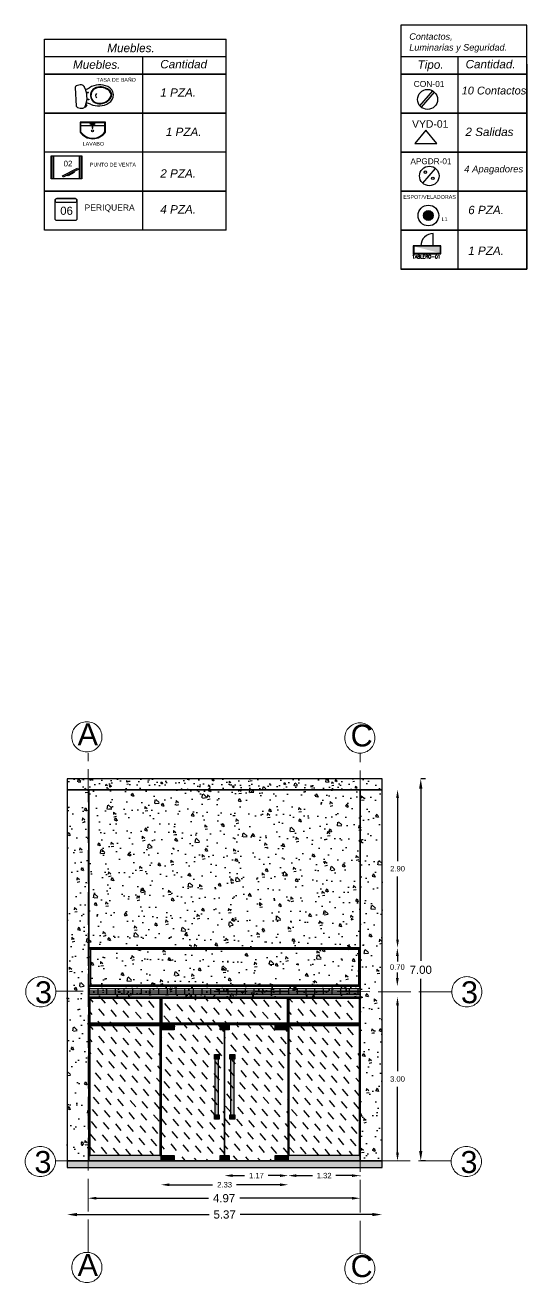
# Model space of a CAD drawing. Header units: millimetres. Extents: x 0 to 21977, y 2 to 7635.
# Drawn here: x 10983.22 to 10992.41, y 3798.92 to 3821.97 of the extents above; entities that cross this region are included whole.
import ezdxf
from ezdxf.enums import TextEntityAlignment as Align

# ---------------------------------------------------------------- set-up
doc = ezdxf.new("R2010")
doc.units = ezdxf.units.MM
doc.linetypes.add('ACAD_ISO02W100', pattern=[15, 12, -3])
doc.layers.add('COTAS', color=161, linetype='ACAD_ISO02W100', lineweight=20)
for name, color, linetype in [('CUADRO IMFORMATIVO', 144, 'Continuous'), ('MEDIDAS.', 144, 'Continuous'), ('MUROS - ARQ.', 151, 'Continuous'), ('MUROS ACABADOS', 142, 'Continuous')]:
    doc.layers.add(name, color=color, linetype=linetype)
doc.styles.add('BBVA_Guadalajara Rastro_FN$0$X-PP-NEW$0$ROMANS', font='romans.shx', dxfattribs={"width": 0.75})
doc.styles.get("Standard").update_dxf_attribs({"font": 'arial.ttf'})
doc.dimstyles.get("Standard").update_dxf_attribs({"dimtxt": 0.15, "dimasz": 0.18, "dimexe": 0.18, "dimexo": 0.0625, "dimgap": 0.09, "dimtad": 0, "dimtih": 1, "dimtoh": 1, "dimzin": 0, "dimdsep": 46, "dimtxsty": 'Standard', "dimblk2": 'ARCHTICK', "dimcen": 0.09, "dimadec": 0, "dimazin": 0, "dimtfac": 1, "dimtofl": 0, "dimtmove": 0, "dimatfit": 3, "dimfxl": 1, "dimtolj": 1, "dimtzin": 0, "dimarcsym": 0})
pattern_1 = [(320, (-6.02686, 10.43883), (-0.031878171, -0.364369338), [0.0381, -0.4191]), (265, (-6.02686, 10.43883), (0.38211369, 0.070486843), [0.03048, -0.335281168]), (10.4514447, (-6.02952, 10.40847), (0.350235504, -0.293882494), [0.032380018, -0.356180489]), (316.1842, (-5.92526, 10.43883), (-0.084084656, -0.542158082), [0.05715, -0.62865]), (6.6355576, (-5.93227, 10.39365), (0.49485225, -0.474808268), [0.048570046, -0.534271216]), (261.184151, (-5.92526, 10.43883), (0.49485225, -0.474808268), [0.045719934, -0.502919464]), (291, (-5.95066, 10.38803), (-0.204530396, -0.3032287825), [0.0381, -0.4191]), (236, (-5.95066, 10.38803), (0.368375932, -0.123604057), [0.03048, -0.33528]), (341.451445, (-5.9677, 10.36276), (0.163845538, -0.426832839), [0.032380018, -0.356179875]), (307.5, (-6.02686, 10.43883), (0.1691100777, -0.0061772065), [0, -0.331216, 0, -0.34036, 0, -0.33655]), (277.5, (-6.02686, 10.43883), (0.2003611496, -0.133639325), [0, -0.194056, 0, -0.323596, 0, -0.12827]), (237.5, (-6.02686, 10.55212), (-0.011457488, -0.2711811903), [0, -0.127, 0, -0.39624, 0, -0.52578]), (227.5, (-6.02686, 10.60292), (0.050852982, -0.296258363), [0, -0.1651, 0, -0.263144, 0, -0.37338])]
pattern_2 = [(320, (-6.02686, 10.43883), (-0.047817257, -0.546554007), [0.05715, -0.62865]), (265, (-6.02686, 10.43883), (0.573170536, 0.105730264), [0.04572, -0.502921753]), (10.4514447, (-6.03085, 10.3933), (0.525353256, -0.440823741), [0.048570026, -0.534270734]), (316.1842, (-5.87446, 10.4388), (-0.126126984, -0.813237123), [0.085725, -0.942975]), (6.635558, (-5.885, 10.3711), (0.742278374, -0.7122124), [0.07285507, -0.801406824]), (261.184151, (-5.8745, 10.4388), (0.742278374, -0.7122124), [0.0685799, -0.754379196]), (291, (-5.91256, 10.36263), (-0.306795595, -0.454843174), [0.05715, -0.62865]), (236, (-5.91256, 10.36263), (0.552563898, -0.185406085), [0.04572, -0.50292]), (341.451445, (-5.93813, 10.32473), (0.245768307, -0.640249258), [0.048570026, -0.534269813]), (307.5, (-6.02686, 10.43883), (0.2536651166, -0.0092658098), [0, -0.496824, 0, -0.51054, 0, -0.504825]), (277.5, (-6.02686, 10.43883), (0.3005417245, -0.2004589875), [0, -0.291084, 0, -0.485394, 0, -0.192405]), (237.5, (-6.02686, 10.60876), (-0.017186232, -0.4067717855), [0, -0.1905, 0, -0.59436, 0, -0.78867]), (227.5, (-6.02686, 10.68496), (0.076279473, -0.444387544), [0, -0.24765, 0, -0.394716, 0, -0.56007])]
pattern_3 = [(130, (-6.02686, 10.43883), (-0.2236520884, 0.0195670223), [0.15875, -0.15875])]

# ---------------------------------------------------------------- blocks, each defined once
blk = doc.blocks.new('*D134')
at = {"layer": 'Defpoints', "color": 0, "transparency": 16777216}
for p in [(10984.368, 3800.484), (10989.352, 3800.484), (10989.352, 3800.484)]:
    blk.add_point(p, dxfattribs=at)
at = {"layer": 'MEDIDAS.', "color": 0, "lineweight": -2, "transparency": 16777216}
for p, q in [((10984.518, 3800.484), (10986.572, 3800.484)), ((10989.202, 3800.484), (10987.148, 3800.484))]:
    blk.add_line(p, q, dxfattribs=at)
at = {"layer": 'MEDIDAS.', "color": 0, "transparency": 16777216}
for points in [[(10984.518, 3800.509), (10984.518, 3800.459), (10984.368, 3800.484)], [(10989.202, 3800.509), (10989.202, 3800.459), (10989.352, 3800.484)]]:
    blk.add_solid(points, dxfattribs=at)
at = {"layer": 'MEDIDAS.', "color": 0, "transparency": 16777216, "insert": (10986.86, 3800.484), "char_height": 0.15, "attachment_point": 5}
blk.add_mtext('\\A1;4.97', dxfattribs=at)
blk = doc.blocks.new('_ArchTick')
at = {"color": 0, "linetype": 'ByBlock', "const_width": 0.15}
blk.add_lwpolyline([(-0.5, -0.5), (0.5, 0.5)], dxfattribs=at)
blk = doc.blocks.new('*D135')
at = {"layer": 'Defpoints', "color": 0, "transparency": 16777216}
for p in [(10988.035, 3800.898), (10988.035, 3800.898), (10989.352, 3800.888)]:
    blk.add_point(p, dxfattribs=at)
at = {"layer": 'MEDIDAS.', "color": 0, "lineweight": -2, "transparency": 16777216}
for p, q in [((10988.185, 3800.898), (10988.479, 3800.898)), ((10989.202, 3800.898), (10988.908, 3800.898)), ((10989.352, 3800.888), (10989.352, 3800.898))]:
    blk.add_line(p, q, dxfattribs=at)
at = {"layer": 'MEDIDAS.', "color": 0, "transparency": 16777216}
for points in [[(10988.185, 3800.923), (10988.185, 3800.873), (10988.035, 3800.898)], [(10989.202, 3800.923), (10989.202, 3800.873), (10989.352, 3800.898)]]:
    blk.add_solid(points, dxfattribs=at)
at = {"layer": 'MEDIDAS.', "color": 0, "transparency": 16777216, "insert": (10988.693, 3800.898), "char_height": 0.1, "attachment_point": 5}
blk.add_mtext('\\A1;1.32', dxfattribs=at)
blk = doc.blocks.new('*D136')
at = {"layer": 'Defpoints', "color": 0, "transparency": 16777216}
for p in [(10986.87, 3800.898), (10986.87, 3800.898), (10988.035, 3800.898)]:
    blk.add_point(p, dxfattribs=at)
at = {"layer": 'MEDIDAS.', "color": 0, "lineweight": -2, "transparency": 16777216}
for p, q in [((10987.02, 3800.898), (10987.237, 3800.898)), ((10987.885, 3800.898), (10987.667, 3800.898))]:
    blk.add_line(p, q, dxfattribs=at)
at = {"layer": 'MEDIDAS.', "color": 0, "transparency": 16777216}
for points in [[(10987.02, 3800.923), (10987.02, 3800.873), (10986.87, 3800.898)], [(10987.885, 3800.923), (10987.885, 3800.873), (10988.035, 3800.898)]]:
    blk.add_solid(points, dxfattribs=at)
at = {"layer": 'MEDIDAS.', "color": 0, "transparency": 16777216, "insert": (10987.452, 3800.898), "char_height": 0.1, "attachment_point": 5}
blk.add_mtext('\\A1;1.17', dxfattribs=at)
blk = doc.blocks.new('*D137')
at = {"layer": 'Defpoints', "color": 0, "transparency": 16777216}
for p in [(10985.704, 3800.731), (10985.704, 3800.731), (10988.035, 3800.731)]:
    blk.add_point(p, dxfattribs=at)
at = {"layer": 'MEDIDAS.', "color": 0, "lineweight": -2, "transparency": 16777216}
for p, q in [((10985.854, 3800.731), (10986.649, 3800.731)), ((10987.885, 3800.731), (10987.09, 3800.731))]:
    blk.add_line(p, q, dxfattribs=at)
at = {"layer": 'MEDIDAS.', "color": 0, "transparency": 16777216}
for points in [[(10985.854, 3800.756), (10985.854, 3800.706), (10985.704, 3800.731)], [(10987.885, 3800.756), (10987.885, 3800.706), (10988.035, 3800.731)]]:
    blk.add_solid(points, dxfattribs=at)
at = {"layer": 'MEDIDAS.', "color": 0, "transparency": 16777216, "insert": (10986.87, 3800.731), "char_height": 0.1, "attachment_point": 5}
blk.add_mtext('\\A1;2.33', dxfattribs=at)
blk = doc.blocks.new('*D138')
at = {"layer": 'Defpoints', "color": 0, "transparency": 16777216}
for p in [(10983.985, 3800.185), (10989.755, 3800.185), (10989.755, 3800.185)]:
    blk.add_point(p, dxfattribs=at)
at = {"layer": 'MEDIDAS.', "color": 0, "lineweight": -2, "transparency": 16777216}
for p, q in [((10984.165, 3800.185), (10986.585, 3800.185)), ((10989.575, 3800.185), (10987.155, 3800.185))]:
    blk.add_line(p, q, dxfattribs=at)
at = {"layer": 'MEDIDAS.', "color": 0, "transparency": 16777216}
for points in [[(10984.165, 3800.215), (10984.165, 3800.155), (10983.985, 3800.185)], [(10989.575, 3800.215), (10989.575, 3800.155), (10989.755, 3800.185)]]:
    blk.add_solid(points, dxfattribs=at)
at = {"layer": 'MEDIDAS.', "color": 0, "transparency": 16777216, "insert": (10986.87, 3800.185), "char_height": 0.15, "attachment_point": 5}
blk.add_mtext('\\A1;5.37', dxfattribs=at)
blk = doc.blocks.new('*D139')
at = {"layer": 'Defpoints', "color": 0, "transparency": 16777216}
for p in [(10990.037, 3804.168), (10990.037, 3804.168), (10990.037, 3801.168)]:
    blk.add_point(p, dxfattribs=at)
at = {"layer": 'MEDIDAS.', "color": 0, "lineweight": -2, "transparency": 16777216}
for p, q in [((10990.037, 3804.018), (10990.037, 3802.809)), ((10990.037, 3801.318), (10990.037, 3802.527))]:
    blk.add_line(p, q, dxfattribs=at)
at = {"layer": 'MEDIDAS.', "color": 0, "transparency": 16777216}
for points in [[(10990.012, 3804.018), (10990.062, 3804.018), (10990.037, 3804.168)], [(10990.012, 3801.318), (10990.062, 3801.318), (10990.037, 3801.168)]]:
    blk.add_solid(points, dxfattribs=at)
at = {"layer": 'MEDIDAS.', "color": 0, "transparency": 16777216, "insert": (10990.037, 3802.668), "char_height": 0.1, "attachment_point": 5}
blk.add_mtext('\\A1;3.00', dxfattribs=at)
blk = doc.blocks.new('*D140')
at = {"layer": 'Defpoints', "color": 0, "transparency": 16777216}
for p in [(10990.034, 3805.071), (10990.034, 3805.071), (10990.034, 3804.368)]:
    blk.add_point(p, dxfattribs=at)
at = {"layer": 'MEDIDAS.', "color": 0, "lineweight": -2, "transparency": 16777216}
for p, q in [((10990.034, 3804.921), (10990.034, 3804.821)), ((10990.034, 3804.518), (10990.034, 3804.619))]:
    blk.add_line(p, q, dxfattribs=at)
at = {"layer": 'MEDIDAS.', "color": 0, "transparency": 16777216}
for points in [[(10990.009, 3804.921), (10990.059, 3804.921), (10990.034, 3805.071)], [(10990.009, 3804.518), (10990.059, 3804.518), (10990.034, 3804.368)]]:
    blk.add_solid(points, dxfattribs=at)
at = {"layer": 'MEDIDAS.', "color": 0, "transparency": 16777216, "insert": (10990.034, 3804.72), "char_height": 0.1, "attachment_point": 5}
blk.add_mtext('\\A1;0.70', dxfattribs=at)
blk = doc.blocks.new('*D141')
at = {"layer": 'Defpoints', "color": 0, "transparency": 16777216}
for p in [(10990.038, 3807.968), (10990.038, 3807.968), (10990.038, 3805.071)]:
    blk.add_point(p, dxfattribs=at)
at = {"layer": 'MEDIDAS.', "color": 0, "lineweight": -2, "transparency": 16777216}
for p, q in [((10990.038, 3807.818), (10990.038, 3806.661)), ((10990.038, 3805.221), (10990.038, 3806.379))]:
    blk.add_line(p, q, dxfattribs=at)
at = {"layer": 'MEDIDAS.', "color": 0, "transparency": 16777216}
for points in [[(10990.013, 3807.818), (10990.063, 3807.818), (10990.038, 3807.968)], [(10990.013, 3805.221), (10990.063, 3805.221), (10990.038, 3805.071)]]:
    blk.add_solid(points, dxfattribs=at)
at = {"layer": 'MEDIDAS.', "color": 0, "transparency": 16777216, "insert": (10990.038, 3806.52), "char_height": 0.1, "attachment_point": 5}
blk.add_mtext('\\A1;2.90', dxfattribs=at)
blk = doc.blocks.new('*D142')
at = {"layer": 'Defpoints', "color": 0, "transparency": 16777216}
for p in [(10990.551, 3808.168), (10990.463, 3801.168), (10990.551, 3801.168)]:
    blk.add_point(p, dxfattribs=at)
at = {"layer": 'MEDIDAS.', "color": 0, "lineweight": -2, "transparency": 16777216}
for p, q in [((10990.551, 3808.168), (10990.463, 3808.168)), ((10990.463, 3807.988), (10990.463, 3804.835)), ((10990.463, 3801.348), (10990.463, 3804.502)), ((10990.551, 3801.168), (10990.463, 3801.168))]:
    blk.add_line(p, q, dxfattribs=at)
at = {"layer": 'MEDIDAS.', "color": 0, "transparency": 16777216}
for points in [[(10990.433, 3807.988), (10990.493, 3807.988), (10990.463, 3808.168)], [(10990.433, 3801.348), (10990.493, 3801.348), (10990.463, 3801.168)]]:
    blk.add_solid(points, dxfattribs=at)
at = {"layer": 'MEDIDAS.', "color": 0, "transparency": 16777216, "insert": (10990.463, 3804.668), "char_height": 0.15, "attachment_point": 5}
blk.add_mtext('\\A1;7.00', dxfattribs=at)

msp = doc.modelspace()

# ---------------------------------------------------------------- hatches: boundary and pattern name
at = {"layer": 'CUADRO IMFORMATIVO', "lineweight": -3}
h = msp.add_hatch(color=3, dxfattribs=at)
h.dxf.hatch_style = 1
edge = h.paths.add_edge_path()
edge.add_arc((10990.603, 3818.486), 0.0902, 0, 360)
at = {"layer": 'CUADRO IMFORMATIVO'}
h = msp.add_hatch(color=173, dxfattribs=at)
h.dxf.hatch_style = 1
h.paths.add_polyline_path([(10990.823, 3817.922), (10990.823, 3817.796), (10990.335, 3817.922)])
at = {"layer": 'MUROS ACABADOS'}
h = msp.add_hatch(dxfattribs=at)
h.set_pattern_fill('AR-CONC', color=40, scale=0.002, angle=270)
h.set_pattern_definition(pattern_1)
h.paths.add_polyline_path([(10983.985, 3807.968), (10989.755, 3807.968), (10989.755, 3808.168), (10983.985, 3808.168)])
h = msp.add_hatch(dxfattribs=at)
h.set_pattern_fill('AR-CONC', color=40, scale=0.003, angle=270)
h.set_pattern_definition(pattern_2)
h.paths.add_polyline_path([(10989.355, 3801.168), (10989.755, 3801.168), (10989.755, 3807.968), (10989.355, 3807.968)])
h.paths.add_polyline_path([(10983.985, 3801.168), (10984.385, 3801.168), (10984.385, 3807.968), (10983.985, 3807.968)])
h = msp.add_hatch(dxfattribs=at)
h.set_pattern_fill('AR-CONC', color=40, scale=0.003, angle=270)
h.set_pattern_definition(pattern_2)
h.paths.add_polyline_path([(10984.385, 3805.068), (10989.355, 3805.068), (10989.355, 3807.968), (10984.385, 3807.968)])
h.paths.add_polyline_path([(10984.385, 3804.368), (10989.355, 3804.368)], flags=17)
h.paths.add_polyline_path([(10984.385, 3804.368), (10989.355, 3804.368), (10989.355, 3805.068), (10984.385, 3805.068)])
h = msp.add_hatch(color=40, dxfattribs=at)
h.dxf.hatch_style = 1
h.paths.add_polyline_path([(10989.329, 3804.394), (10989.329, 3804.368), (10984.411, 3804.368), (10984.411, 3804.394)])
h.paths.add_polyline_path([(10989.329, 3805.068), (10989.329, 3805.042), (10984.411, 3805.042), (10984.411, 3805.068)])
h.paths.add_polyline_path([(10984.385, 3805.068), (10984.411, 3805.068), (10984.411, 3804.368), (10984.385, 3804.368)])
h.paths.add_polyline_path([(10989.329, 3805.068), (10989.355, 3805.068), (10989.355, 3804.368), (10989.329, 3804.368)])
h = msp.add_hatch(dxfattribs=at)
h.set_pattern_fill('AR-CONC', color=40, scale=0.002, angle=270)
h.set_pattern_definition(pattern_1)
h.paths.add_polyline_path([(10984.385, 3804.168), (10989.355, 3804.168), (10989.355, 3804.368), (10984.385, 3804.368)])
h = msp.add_hatch(dxfattribs=at)
h.set_pattern_fill('GRATE', color=34, scale=0.05)
h.set_pattern_definition([(0, (-6.026863, 10.438833), (0, 0.0396875), []), (90, (-6.02686, 10.43883), (-0.15875, 1e-17), [])])
h.paths.add_polyline_path([(10984.385, 3804.218), (10989.355, 3804.218), (10989.355, 3804.318), (10984.385, 3804.318)])
h = msp.add_hatch(color=255, dxfattribs=at)
h.dxf.hatch_style = 1
h.paths.add_polyline_path([(10985.725, 3803.668), (10988.015, 3803.668), (10988.015, 3803.688), (10985.725, 3803.688)])
h.paths.add_polyline_path([(10985.705, 3803.668), (10985.725, 3803.668), (10985.725, 3804.168), (10985.705, 3804.168)])
h.paths.add_polyline_path([(10985.725, 3804.148), (10988.015, 3804.148), (10988.015, 3804.168), (10985.725, 3804.168)])
h.paths.add_polyline_path([(10988.015, 3803.668), (10988.035, 3803.668), (10988.035, 3804.168), (10988.015, 3804.168)])
h.paths.add_polyline_path([(10988.035, 3803.688), (10988.055, 3803.688), (10988.055, 3804.148), (10988.035, 3804.148)])
h.paths.add_polyline_path([(10988.035, 3804.148), (10989.355, 3804.148), (10989.355, 3804.168), (10988.035, 3804.168)])
h.paths.add_polyline_path([(10988.035, 3803.668), (10989.355, 3803.668), (10989.355, 3803.688), (10988.035, 3803.688)])
h.paths.add_polyline_path([(10989.335, 3803.688), (10989.355, 3803.688), (10989.355, 3804.148), (10989.335, 3804.148)])
h.paths.add_polyline_path([(10989.335, 3801.268), (10989.355, 3801.268), (10989.355, 3803.648), (10989.335, 3803.648)])
h.paths.add_polyline_path([(10988.035, 3803.648), (10989.355, 3803.648), (10989.355, 3803.668), (10988.035, 3803.668)])
h.paths.add_polyline_path([(10988.035, 3801.268), (10988.055, 3801.268), (10988.055, 3803.648), (10988.035, 3803.648)])
h.paths.add_polyline_path([(10988.035, 3801.168), (10989.355, 3801.168), (10989.355, 3801.268), (10988.035, 3801.268)])
h.paths.add_polyline_path([(10984.385, 3801.168), (10985.705, 3801.168), (10985.705, 3801.268), (10984.385, 3801.268)])
h.paths.add_polyline_path([(10984.385, 3801.268), (10984.405, 3801.268), (10984.405, 3803.648), (10984.385, 3803.648)])
h.paths.add_polyline_path([(10985.685, 3801.268), (10985.705, 3801.268), (10985.705, 3803.648), (10985.685, 3803.648)])
h.paths.add_polyline_path([(10984.385, 3803.648), (10985.705, 3803.648), (10985.705, 3803.668), (10984.385, 3803.668)])
h.paths.add_polyline_path([(10984.385, 3803.668), (10985.705, 3803.668), (10985.705, 3803.688), (10984.385, 3803.688)])
h.paths.add_polyline_path([(10985.685, 3803.688), (10985.705, 3803.688), (10985.705, 3804.148), (10985.685, 3804.148)])
h.paths.add_polyline_path([(10984.385, 3803.688), (10984.405, 3803.688), (10984.405, 3804.148), (10984.385, 3804.148)])
h.paths.add_polyline_path([(10984.385, 3804.148), (10985.705, 3804.148), (10985.705, 3804.168), (10984.385, 3804.168)])
h = msp.add_hatch(dxfattribs=at)
h.set_pattern_fill('DASH', color=255, scale=0.05, angle=130)
h.set_pattern_definition(pattern_3)
h.paths.add_polyline_path([(10984.405, 3804.148), (10985.685, 3804.148), (10985.685, 3803.688), (10984.405, 3803.688)])
h = msp.add_hatch(dxfattribs=at)
h.set_pattern_fill('DASH', color=255, scale=0.05, angle=130)
h.set_pattern_definition([(130, (-3.69686, 10.43883), (-0.2236520884, 0.0195670223), [0.15875, -0.15875])])
h.paths.add_polyline_path([(10985.725, 3804.148), (10988.015, 3804.148), (10988.015, 3803.688), (10985.725, 3803.688)])
h = msp.add_hatch(dxfattribs=at)
h.set_pattern_fill('DASH', color=255, scale=0.05, angle=130)
h.set_pattern_definition([(130, (-2.37686, 10.43883), (-0.2236520884, 0.0195670223), [0.15875, -0.15875])])
h.paths.add_polyline_path([(10988.055, 3804.148), (10989.335, 3804.148), (10989.335, 3803.688), (10988.055, 3803.688)])
h = msp.add_hatch(dxfattribs=at)
h.set_pattern_fill('DASH', color=255, scale=0.05, angle=130)
h.set_pattern_definition([(130, (-6.02686, 9.93883), (-0.2236520884, 0.0195670223), [0.15875, -0.15875])])
h.paths.add_polyline_path([(10984.405, 3803.648), (10985.685, 3803.648), (10985.685, 3801.268), (10984.405, 3801.268)])
h = msp.add_hatch(dxfattribs=at)
h.set_pattern_fill('DASH', color=255, scale=0.05, angle=130)
h.set_pattern_definition([(130, (-7.19186, 10.43883), (-0.2236520884, 0.0195670223), [0.15875, -0.15875])])
h.paths.add_polyline_path([(10985.705, 3801.168), (10986.87, 3801.168), (10986.87, 3803.668), (10985.705, 3803.668)])
h = msp.add_hatch(color=255, dxfattribs=at)
h.dxf.hatch_style = 1
h.paths.add_polyline_path([(10985.705, 3803.668), (10985.944, 3803.668), (10985.944, 3803.568), (10985.705, 3803.568)])
h = msp.add_hatch(color=255, dxfattribs=at)
h.dxf.hatch_style = 1
h.paths.add_polyline_path([(10986.786, 3803.668), (10986.87, 3803.668), (10986.87, 3803.568), (10986.786, 3803.568)])
h = msp.add_hatch(dxfattribs=at)
h.set_pattern_fill('DASH', color=255, scale=0.05, angle=130)
h.set_pattern_definition(pattern_3)
h.paths.add_polyline_path([(10986.87, 3801.168), (10988.035, 3801.168), (10988.035, 3803.668), (10986.87, 3803.668)])
h = msp.add_hatch(color=255, dxfattribs=at)
h.dxf.hatch_style = 1
h.paths.add_polyline_path([(10986.87, 3803.668), (10986.954, 3803.668), (10986.954, 3803.568), (10986.87, 3803.568)])
h = msp.add_hatch(color=255, dxfattribs=at)
h.dxf.hatch_style = 1
h.paths.add_polyline_path([(10987.796, 3803.668), (10988.035, 3803.668), (10988.035, 3803.568), (10987.796, 3803.568)])
h = msp.add_hatch(dxfattribs=at)
h.set_pattern_fill('DASH', color=255, scale=0.05, angle=130)
h.set_pattern_definition([(130, (-2.37686, 9.93883), (-0.2236520884, 0.0195670223), [0.15875, -0.15875])])
h.paths.add_polyline_path([(10988.055, 3803.648), (10989.335, 3803.648), (10989.335, 3801.268), (10988.055, 3801.268)])
h = msp.add_hatch(color=254, dxfattribs=at)
h.dxf.hatch_style = 1
h.paths.add_polyline_path([(10986.682, 3803.114), (10986.771, 3803.114), (10986.771, 3803.034), (10986.682, 3803.034)])
h = msp.add_hatch(color=254, dxfattribs=at)
h.dxf.hatch_style = 1
h.paths.add_polyline_path([(10986.699, 3803.074), (10986.753, 3803.074), (10986.753, 3801.974), (10986.699, 3801.974)])
h = msp.add_hatch(color=254, dxfattribs=at)
h.dxf.hatch_style = 1
h.paths.add_polyline_path([(10986.968, 3803.114), (10987.057, 3803.114), (10987.057, 3803.034), (10986.968, 3803.034)])
h = msp.add_hatch(color=254, dxfattribs=at)
h.dxf.hatch_style = 1
h.paths.add_polyline_path([(10986.985, 3803.074), (10987.04, 3803.074), (10987.04, 3801.974), (10986.985, 3801.974)])
h = msp.add_hatch(color=254, dxfattribs=at)
h.dxf.hatch_style = 1
h.paths.add_polyline_path([(10986.682, 3802.014), (10986.771, 3802.014), (10986.771, 3801.934), (10986.682, 3801.934)])
h = msp.add_hatch(color=254, dxfattribs=at)
h.dxf.hatch_style = 1
h.paths.add_polyline_path([(10986.968, 3802.014), (10987.057, 3802.014), (10987.057, 3801.934), (10986.968, 3801.934)])
h = msp.add_hatch(color=250, dxfattribs=at)
h.dxf.hatch_style = 1
h.paths.add_polyline_path([(10983.985, 3801.048), (10989.755, 3801.048), (10989.755, 3801.168), (10983.985, 3801.168)])
h = msp.add_hatch(color=255, dxfattribs=at)
h.dxf.hatch_style = 1
h.paths.add_polyline_path([(10985.705, 3801.268), (10985.944, 3801.268), (10985.944, 3801.168), (10985.705, 3801.168)])
h = msp.add_hatch(color=255, dxfattribs=at)
h.dxf.hatch_style = 1
h.paths.add_polyline_path([(10986.786, 3801.268), (10986.87, 3801.268), (10986.87, 3801.168), (10986.786, 3801.168)])
h = msp.add_hatch(color=255, dxfattribs=at)
h.dxf.hatch_style = 1
h.paths.add_polyline_path([(10986.87, 3801.268), (10986.954, 3801.268), (10986.954, 3801.168), (10986.87, 3801.168)])
h = msp.add_hatch(color=255, dxfattribs=at)
h.dxf.hatch_style = 1
h.paths.add_polyline_path([(10987.796, 3801.268), (10988.035, 3801.268), (10988.035, 3801.168), (10987.796, 3801.168)])

# ---------------------------------------------------------------- linework, layer by layer
at = {"layer": 'COTAS', "color": 164, "ltscale": 0.05}
for points in [[(10984.368, 3799.492), (10984.368, 3808.639)], [(10989.352, 3799.47), (10989.352, 3808.639)], [(10991.03, 3804.264), (10983.778, 3804.28)], [(10991.021, 3801.168), (10983.77, 3801.167)]]:
    msp.add_lwpolyline(points, dxfattribs=at)
at = {"layer": 'COTAS', "color": 164}
for centre in [(10984.346, 3808.936), (10989.347, 3808.914), (10983.502, 3804.266), (10991.307, 3804.266), (10983.493, 3801.157), (10991.298, 3801.157), (10984.346, 3799.216), (10989.347, 3799.193)]:
    msp.add_circle(centre, 0.277, dxfattribs=at)
at = {"layer": 'CUADRO IMFORMATIVO'}
for p, q in [((10992.406, 3821.973), (10990.098, 3821.973)), ((10990.098, 3821.973), (10990.098, 3821.076)), ((10992.406, 3817.505), (10992.406, 3821.973)), ((10986.9, 3818.219), (10986.9, 3821.718)), ((10983.568, 3821.397), (10986.9, 3821.397)), ((10985.37, 3818.219), (10985.37, 3821.397)), ((10990.098, 3821.397), (10992.406, 3821.397)), ((10991.144, 3821.397), (10991.144, 3817.505)), ((10992.406, 3821.258), (10992.406, 3817.505)), ((10990.098, 3821.076), (10992.406, 3821.076)), ((10992.406, 3821.076), (10990.098, 3821.076)), ((10990.098, 3821.076), (10990.098, 3820.362)), ((10990.098, 3820.362), (10992.406, 3820.362)), ((10992.406, 3820.362), (10990.098, 3820.362)), ((10990.098, 3820.362), (10990.098, 3819.647)), ((10983.568, 3818.933), (10983.568, 3819.647)), ((10990.098, 3819.647), (10992.406, 3819.647)), ((10992.406, 3819.647), (10990.098, 3819.647)), ((10990.098, 3819.647), (10990.098, 3818.933)), ((10986.9, 3818.933), (10983.568, 3818.933)), ((10990.098, 3818.933), (10992.406, 3818.933)), ((10992.406, 3818.933), (10990.098, 3818.933)), ((10990.098, 3818.933), (10990.098, 3818.219)), ((10990.098, 3818.219), (10992.406, 3818.219)), ((10992.406, 3818.219), (10990.098, 3818.219)), ((10990.098, 3818.219), (10990.098, 3817.505)), ((10990.098, 3817.505), (10992.406, 3817.505)), ((10992.406, 3817.505), (10990.098, 3817.505))]:
    msp.add_line(p, q, dxfattribs=at)
at = {"layer": 'CUADRO IMFORMATIVO', "color": 251}
for p, q in [((10984.13, 3820.829), (10984.151, 3820.49)), ((10984.316, 3820.472), (10984.308, 3820.476)), ((10984.347, 3820.515), (10984.324, 3820.474)), ((10984.33, 3820.525), (10984.347, 3820.515))]:
    msp.add_line(p, q, dxfattribs=at)
at = {"layer": 'CUADRO IMFORMATIVO', "color": 40, "lineweight": -3}
for p, q in [((10990.445, 3820.496), (10990.682, 3820.769)), ((10990.476, 3820.468), (10990.716, 3820.744)), ((10990.501, 3819.078), (10990.734, 3819.348))]:
    msp.add_line(p, q, dxfattribs=at)
at = {"layer": 'CUADRO IMFORMATIVO', "color": 173}
msp.add_line((10990.691, 3817.932, -4.84), (10990.691, 3818.157, -4.84), dxfattribs=at)
at = {"layer": 'CUADRO IMFORMATIVO'}
for points in [[(10986.9, 3821.076), (10983.568, 3821.076), (10983.568, 3821.718), (10986.9, 3821.718)], [(10986.9, 3820.362), (10983.568, 3820.362), (10983.568, 3821.076), (10986.9, 3821.076)], [(10986.9, 3819.647), (10983.568, 3819.647), (10983.568, 3820.362), (10986.9, 3820.362)], [(10986.9, 3818.219), (10983.568, 3818.219), (10983.568, 3818.933), (10986.9, 3818.933)]]:
    msp.add_lwpolyline(points, dxfattribs=at)
at = {"layer": 'CUADRO IMFORMATIVO', "color": 251}
for points in [[(10984.688, 3820.014), (10984.688, 3820.195), (10984.222, 3820.195), (10984.222, 3820.014)], [(10984.688, 3820.137), (10984.688, 3820.195), (10984.222, 3820.195), (10984.222, 3820.137)], [(10984.678, 3820.018), (10984.678, 3820.185), (10984.232, 3820.185), (10984.232, 3820.018)], [(10984.232, 3820.137), (10984.443, 3820.137)], [(10984.455, 3820.137), (10984.678, 3820.137)], [(10983.694, 3819.581), (10983.694, 3819.16)], [(10983.706, 3819.581), (10983.706, 3819.16)], [(10983.734, 3819.581), (10983.734, 3819.16)], [(10984.207, 3819.581), (10984.207, 3819.16)], [(10984.235, 3819.581), (10984.235, 3819.16)], [(10984.247, 3819.581), (10984.247, 3819.16)]]:
    msp.add_lwpolyline(points, dxfattribs=at)
for points in [[(10984.455, 3820.166), (10984.443, 3820.166), (10984.443, 3820.083), (10984.455, 3820.083)], [(10983.69, 3819.581), (10984.251, 3819.581), (10984.251, 3819.16), (10983.69, 3819.16)], [(10983.902, 3819.21), (10984.174, 3819.351), (10984.186, 3819.328), (10983.913, 3819.187)], [(10983.994, 3819.229), (10984.106, 3819.287), (10984.113, 3819.273), (10984.001, 3819.215)]]:
    msp.add_lwpolyline(points, close=True, dxfattribs=at)
at = {"layer": 'CUADRO IMFORMATIVO', "color": 40}
msp.add_lwpolyline([(10990.49, 3819.807), (10990.624, 3819.807), (10990.758, 3819.807), (10990.758, 3819.807), (10990.557, 3820.052), (10990.356, 3819.807)], close=True, dxfattribs=at)
at = {"layer": 'CUADRO IMFORMATIVO', "color": 251}
for points in [[(10984.165, 3818.765), (10984.165, 3818.425, -0.414214), (10984.135, 3818.395), (10983.795, 3818.395, -0.414214), (10983.765, 3818.425), (10983.765, 3818.765, -0.414214), (10983.795, 3818.795), (10984.135, 3818.795, -0.414214)], [(10984.165, 3818.758), (10984.165, 3818.765, 0.414214), (10984.135, 3818.795), (10983.795, 3818.795, 0.414214), (10983.765, 3818.765), (10983.765, 3818.758, 0.414214), (10983.795, 3818.728), (10984.135, 3818.728, 0.414214)]]:
    msp.add_lwpolyline(points, format="xyb", close=True, dxfattribs=at)
at = {"layer": 'CUADRO IMFORMATIVO', "color": 173, "elevation": -4.84}
for points in [[(10990.325, 3817.786), (10990.833, 3817.786), (10990.833, 3817.932), (10990.325, 3817.932)], [(10990.335, 3817.796), (10990.823, 3817.796), (10990.823, 3817.922), (10990.335, 3817.922)]]:
    msp.add_lwpolyline(points, close=True, dxfattribs=at)
at = {"layer": 'CUADRO IMFORMATIVO', "color": 251}
for centre, radius in [((10984.366, 3820.738), 0.00759), ((10984.374, 3820.61), 0.00759), ((10984.421, 3820.163), 0.0118), ((10984.45, 3820.035), 0.0186), ((10984.477, 3820.163), 0.0118)]:
    msp.add_circle(centre, radius, dxfattribs=at)
at = {"layer": 'CUADRO IMFORMATIVO', "color": 40, "lineweight": -3}
for centre, radius in [((10990.588, 3820.612), 0.183), ((10990.62, 3819.211), 0.179), ((10990.548, 3819.28), 0.0232), ((10990.684, 3819.168), 0.0232)]:
    msp.add_circle(centre, radius, dxfattribs=at)
at = {"layer": 'CUADRO IMFORMATIVO', "color": 3, "lineweight": -3}
for radius in [0.19, 0.0902]:
    msp.add_circle((10990.603, 3818.486), radius, dxfattribs=at)
at = {"layer": 'CUADRO IMFORMATIVO', "color": 251}
for centre, radius, start, end in [((10984.166, 3820.825), 0.0367, 113.659, 173.3496), ((10984.243, 3820.673), 0.207, 89.2562, 116.3269), ((10984.237, 3820.811), 0.0698, 25.4607, 82.3377), ((10983.956, 3820.652), 0.392, 3.0499, 28.8203), ((10984.272, 3821.021), 0.229, 282.2428, 301.6947), ((10984.579, 3820.537), 0.344, 64.2097, 122.9376), ((10984.573, 3820.682), 0.162, 136.0088, 182.0423), ((10984.573, 3820.682), 0.152, 136.2593, 181.9417), ((10984.595, 3820.619), 0.224, 58.7913, 128.3559), ((10984.595, 3820.619), 0.214, 58.7913, 128.1763), ((10984.545, 3820.685), 0.0401, 122.8948, 244.2524), ((10984.66, 3820.68), 0.131, 8.8785, 69.2168), ((10984.658, 3820.677), 0.145, 9.6718, 68.2006), ((10984.658, 3820.704), 0.131, 297.9305, 358.2688), ((10984.656, 3820.707), 0.145, 298.9466, 357.4754), ((10984.658, 3820.685), 0.177, 5.8187, 66.3902), ((10984.657, 3820.699), 0.177, 300.7571, 1.3285), ((10984.187, 3820.499), 0.0367, 193.7977, 253.4882), ((10984.244, 3820.66), 0.207, 250.8203, 277.891), ((10984.255, 3820.522), 0.0698, 284.8096, 341.6866), ((10984.319, 3820.477), 0.00614, 246.2521, 324.0504), ((10983.957, 3820.645), 0.392, 338.3269, 4.0973), ((10984.316, 3820.318), 0.229, 65.4525, 84.9045), ((10984.572, 3820.691), 0.162, 185.1049, 231.1384), ((10984.561, 3820.836), 0.344, 244.2097, 302.9376), ((10984.572, 3820.691), 0.152, 185.2055, 230.8879), ((10984.587, 3820.757), 0.224, 238.7913, 308.3559), ((10984.587, 3820.757), 0.214, 238.9709, 308.3559), ((10984.455, 3820.177), 0.284, 214.915, 325.085), ((10984.455, 3820.177), 0.274, 215.5663, 324.4337)]:
    msp.add_arc(centre, radius, start, end, dxfattribs=at)
at = {"layer": 'CUADRO IMFORMATIVO', "color": 173}
msp.add_arc((10990.691, 3817.932, -4.84), 0.225, 90.0001, 180.0001, dxfattribs=at)
at = {"layer": 'MUROS - ARQ.', "color": 40}
for points in [[(10983.985, 3807.968), (10989.755, 3807.968), (10989.755, 3808.168), (10983.985, 3808.168)], [(10983.985, 3801.168), (10984.385, 3801.168), (10984.385, 3807.968), (10983.985, 3807.968)], [(10984.385, 3805.068), (10989.355, 3805.068), (10989.355, 3807.968), (10984.385, 3807.968)], [(10989.355, 3801.168), (10989.755, 3801.168), (10989.755, 3807.968), (10989.355, 3807.968)], [(10984.385, 3804.368), (10989.355, 3804.368), (10989.355, 3805.068), (10984.385, 3805.068)], [(10984.385, 3805.068), (10984.411, 3805.068), (10984.411, 3804.368), (10984.385, 3804.368)], [(10989.329, 3805.068), (10989.329, 3805.042), (10984.411, 3805.042), (10984.411, 3805.068)], [(10989.329, 3805.068), (10989.355, 3805.068), (10989.355, 3804.368), (10989.329, 3804.368)], [(10984.385, 3804.168), (10989.355, 3804.168), (10989.355, 3804.368), (10984.385, 3804.368)], [(10984.385, 3804.218), (10989.355, 3804.218), (10989.355, 3804.318), (10984.385, 3804.318)], [(10989.329, 3804.394), (10989.329, 3804.368), (10984.411, 3804.368), (10984.411, 3804.394)]]:
    msp.add_lwpolyline(points, close=True, dxfattribs=at)
at = {"layer": 'MUROS - ARQ.'}
for points in [[(10984.385, 3804.168), (10984.385, 3803.668), (10985.705, 3803.668), (10985.705, 3804.168)], [(10985.705, 3804.168), (10988.035, 3804.168), (10988.035, 3803.668), (10985.705, 3803.668)], [(10988.035, 3804.168), (10988.035, 3803.668), (10989.355, 3803.668), (10989.355, 3804.168)], [(10984.385, 3801.168), (10985.705, 3801.168), (10985.705, 3803.668), (10984.385, 3803.668)], [(10988.035, 3801.168), (10989.355, 3801.168), (10989.355, 3803.668), (10988.035, 3803.668)]]:
    msp.add_lwpolyline(points, close=True, dxfattribs=at)
at = {"layer": 'MUROS - ARQ.', "color": 141, "true_color": 0x9ecfff}
for points in [[(10984.385, 3804.148), (10985.705, 3804.148), (10985.705, 3804.168), (10984.385, 3804.168)], [(10984.385, 3803.688), (10984.405, 3803.688), (10984.405, 3804.148), (10984.385, 3804.148)], [(10985.685, 3803.688), (10985.705, 3803.688), (10985.705, 3804.148), (10985.685, 3804.148)], [(10985.705, 3803.668), (10985.725, 3803.668), (10985.725, 3804.168), (10985.705, 3804.168)], [(10985.725, 3804.148), (10988.015, 3804.148), (10988.015, 3804.168), (10985.725, 3804.168)], [(10988.035, 3804.148), (10989.355, 3804.148), (10989.355, 3804.168), (10988.035, 3804.168)], [(10988.035, 3803.688), (10988.055, 3803.688), (10988.055, 3804.148), (10988.035, 3804.148)], [(10989.335, 3803.688), (10989.355, 3803.688), (10989.355, 3804.148), (10989.335, 3804.148)], [(10984.385, 3803.668), (10985.705, 3803.668), (10985.705, 3803.688), (10984.385, 3803.688)], [(10984.385, 3803.648), (10985.705, 3803.648), (10985.705, 3803.668), (10984.385, 3803.668)], [(10984.385, 3801.268), (10984.405, 3801.268), (10984.405, 3803.648), (10984.385, 3803.648)], [(10985.685, 3801.268), (10985.705, 3801.268), (10985.705, 3803.648), (10985.685, 3803.648)], [(10985.725, 3803.668), (10988.015, 3803.668), (10988.015, 3803.688), (10985.725, 3803.688)], [(10988.035, 3803.648), (10989.355, 3803.648), (10989.355, 3803.668), (10988.035, 3803.668)], [(10988.035, 3801.268), (10988.055, 3801.268), (10988.055, 3803.648), (10988.035, 3803.648)], [(10989.335, 3801.268), (10989.355, 3801.268), (10989.355, 3803.648), (10989.335, 3803.648)], [(10984.385, 3801.168), (10985.705, 3801.168), (10985.705, 3801.268), (10984.385, 3801.268)], [(10988.035, 3801.168), (10989.355, 3801.168), (10989.355, 3801.268), (10988.035, 3801.268)]]:
    msp.add_lwpolyline(points, close=True, dxfattribs=at)
at = {"layer": 'MUROS - ARQ.', "color": 151}
for points in [[(10984.405, 3804.148), (10985.685, 3804.148), (10985.685, 3803.688), (10984.405, 3803.688)], [(10985.725, 3804.148), (10988.015, 3804.148), (10988.015, 3803.688), (10985.725, 3803.688)], [(10988.055, 3804.148), (10989.335, 3804.148), (10989.335, 3803.688), (10988.055, 3803.688)], [(10984.405, 3803.648), (10985.685, 3803.648), (10985.685, 3801.268), (10984.405, 3801.268)], [(10985.705, 3801.168), (10986.87, 3801.168), (10986.87, 3803.668), (10985.705, 3803.668)], [(10985.705, 3803.668), (10985.944, 3803.668), (10985.944, 3803.568), (10985.705, 3803.568)], [(10986.786, 3803.668), (10986.87, 3803.668), (10986.87, 3803.568), (10986.786, 3803.568)], [(10986.87, 3801.168), (10988.035, 3801.168), (10988.035, 3803.668), (10986.87, 3803.668)], [(10986.87, 3803.668), (10986.954, 3803.668), (10986.954, 3803.568), (10986.87, 3803.568)], [(10987.796, 3803.668), (10988.035, 3803.668), (10988.035, 3803.568), (10987.796, 3803.568)], [(10988.055, 3803.648), (10989.335, 3803.648), (10989.335, 3801.268), (10988.055, 3801.268)], [(10986.682, 3803.114), (10986.771, 3803.114), (10986.771, 3803.034), (10986.682, 3803.034)], [(10986.699, 3803.074), (10986.753, 3803.074), (10986.753, 3801.974), (10986.699, 3801.974)], [(10986.968, 3803.114), (10987.057, 3803.114), (10987.057, 3803.034), (10986.968, 3803.034)], [(10986.985, 3803.074), (10987.04, 3803.074), (10987.04, 3801.974), (10986.985, 3801.974)], [(10986.682, 3802.014), (10986.771, 3802.014), (10986.771, 3801.934), (10986.682, 3801.934)], [(10986.968, 3802.014), (10987.057, 3802.014), (10987.057, 3801.934), (10986.968, 3801.934)], [(10985.705, 3801.268), (10985.944, 3801.268), (10985.944, 3801.168), (10985.705, 3801.168)], [(10986.786, 3801.268), (10986.87, 3801.268), (10986.87, 3801.168), (10986.786, 3801.168)], [(10986.87, 3801.268), (10986.954, 3801.268), (10986.954, 3801.168), (10986.87, 3801.168)], [(10987.796, 3801.268), (10988.035, 3801.268), (10988.035, 3801.168), (10987.796, 3801.168)]]:
    msp.add_lwpolyline(points, close=True, dxfattribs=at)
at = {"layer": 'MUROS - ARQ.', "color": 255}
for points in [[(10988.015, 3803.668), (10988.035, 3803.668), (10988.035, 3804.168), (10988.015, 3804.168)], [(10988.035, 3803.668), (10989.355, 3803.668), (10989.355, 3803.688), (10988.035, 3803.688)]]:
    msp.add_lwpolyline(points, close=True, dxfattribs=at)
at = {"layer": 'MUROS - ARQ.', "color": 250}
msp.add_lwpolyline([(10983.985, 3801.048), (10989.755, 3801.048), (10989.755, 3801.168), (10983.985, 3801.168)], close=True, dxfattribs=at)

# ---------------------------------------------------------------- texts
at = {"layer": 'COTAS', "color": 164, "char_height": 0.4, "attachment_point": 1}
for s, insert in [('A', (10984.177, 3809.182)), ('C', (10989.178, 3809.16)), ('A', (10984.177, 3799.462)), ('C', (10989.178, 3799.439))]:
    msp.add_mtext_dynamic_manual_height_columns(s, width=0.04813, gutter_width=12.5, heights=[0], dxfattribs=dict(at, insert=insert))
at = {"layer": 'COTAS', "color": 164, "char_height": 0.402, "attachment_point": 1}
for insert in [(10983.394, 3804.458), (10991.199, 3804.458), (10983.385, 3801.349), (10991.19, 3801.349)]:
    msp.add_mtext('3', dxfattribs=dict(at, insert=insert))
at = {"layer": 'CUADRO IMFORMATIVO', "color": 7}
for s, height, p in [('CON-01', 0.1102, (10990.334, 3820.841)), ('VYD-01', 0.136, (10990.304, 3820.095)), ('APGDR-01', 0.1077, (10990.274, 3819.426)), ('ESPOT/VELADORAS', 0.07063, (10990.142, 3818.79))]:
    msp.add_text(s, height=height, dxfattribs=at).set_placement(p)
at = {"layer": 'CUADRO IMFORMATIVO', "color": 10}
msp.add_text('L1', height=0.0706, dxfattribs=at).set_placement((10990.845, 3818.384))
at = {"layer": 'CUADRO IMFORMATIVO', "color": 173, "style": 'BBVA_Guadalajara Rastro_FN$0$X-PP-NEW$0$ROMANS'}
msp.add_text('TABLERO-01', height=0.06, rotation=359.9473, dxfattribs=at).set_placement((10990.569, 3817.731), align=Align.MIDDLE)
at = {"layer": 'CUADRO IMFORMATIVO', "color": 7, "attachment_point": 1}
for s, insert, char_height in [('{\\fArial|b0|i1|c0|p34;Muebles.}', (10984.72, 3821.631), 0.15335), ('{\\fArial|b0|i1|c0|p34;Contactos,\\PLuminarias y Seguridad.}', (10990.253, 3821.824), 0.11888), ('{\\fArial|b0|i1|c0|p34;Muebles.}', (10984.092, 3821.327), 0.15335), ('{\\fArial|b0|i1|c0|p34;Cantidad}', (10985.691, 3821.335), 0.15335), ('{\\fArial|b0|i1|c0|p34;Tipo.}', (10990.405, 3821.327), 0.15335), ('{\\fArial|b0|i1|c0|p34;Cantidad.}', (10991.284, 3821.335), 0.15335), ('{\\fArial|b0|i1|c0|p34;1 PZA.}', (10985.691, 3820.816), 0.15335), ('{\\fArial|b0|i1|c0|p34;10 Contactos}', (10991.213, 3820.847), 0.14368), ('{\\fArial|b0|i1|c0|p34;1 PZA.}', (10985.792, 3820.095), 0.15335), ('{\\fArial|b0|i1|c0|p34;2 Salidas}', (10991.281, 3820.095), 0.15335), ('{\\fArial|b0|i1|c0|p34;2 PZA.}', (10985.691, 3819.333), 0.15335), ('{\\fArial|b0|i1|c0|p34;4 Apagadores}', (10991.259, 3819.4), 0.1243), ('{\\fArial|b0|i1|c0|p34;4 PZA.}', (10985.691, 3818.676), 0.15335), ('{\\fArial|b0|i1|c0|p34;6 PZA.}', (10991.332, 3818.664), 0.15335), ('{\\fArial|b0|i1|c0|p34;1 PZA.}', (10991.332, 3817.918), 0.15335)]:
    msp.add_mtext_dynamic_manual_height_columns(s, width=3.703, gutter_width=12.5, heights=[0], dxfattribs=dict(at, insert=insert, char_height=char_height))
at = {"layer": 'CUADRO IMFORMATIVO', "color": 251, "attachment_point": 1}
for s, width, heights, insert, char_height in [('TASA DE BAÑO', 1.23188, [0.914], (10984.524, 3821.006), 0.06966), ('LAVABO', 1.23188, [0.914], (10984.27, 3819.834), 0.0697), ('\\pi0.18551;02', 0.51895, [0], (10983.734, 3819.489), 0.10402), ('PUNTO DE VENTA', 1.23188, [0], (10984.403, 3819.452), 0.06868), ('\\pi0.093817;06', 0.4, [0], (10983.765, 3818.647), 0.14832), ('PERIQUERA', 1.23188, [0], (10984.305, 3818.688), 0.1114)]:
    msp.add_mtext_dynamic_manual_height_columns(s, width=width, gutter_width=12.5, heights=heights, dxfattribs=dict(at, insert=insert, char_height=char_height))

# ---------------------------------------------------------------- dimensions: what is measured, and where the dimension line sits
at = {"layer": 'MEDIDAS.'}
dim = msp.add_linear_dim(base=(10990.463, 3801.168), p1=(10990.551, 3808.168), p2=(10990.551, 3801.168), angle=90, dimstyle='Standard', override={"dimexe": 0, "dimexo": 0}, dxfattribs=at)
dim.commit()
dim.dimension.update_dxf_attribs({"geometry": '*D142', "text_midpoint": (10990.463, 3804.668), "dimtype": 160})
for base, p1, p2, override, picture, middle in [((10990.038, 3807.968), (10990.038, 3805.071), (10990.038, 3807.968), {"dimtxt": 0.1, "dimasz": 0.15, "dimexe": 0, "dimexo": 0}, '*D141', (10990.038, 3806.52)), ((10990.034, 3805.071), (10990.034, 3804.368), (10990.034, 3805.071), {"dimtxt": 0.1, "dimasz": 0.15, "dimexe": 0, "dimexo": 0, "dimgap": 0.05}, '*D140', (10990.034, 3804.72)), ((10990.037, 3804.168), (10990.037, 3801.168), (10990.037, 3804.168), {"dimtxt": 0.1, "dimasz": 0.15, "dimexe": 0, "dimexo": 0}, '*D139', (10990.037, 3802.668))]:
    dim = msp.add_linear_dim(base=base, p1=p1, p2=p2, angle=90, dimstyle='Standard', override=override, dxfattribs=at)
    dim.commit()
    dim.dimension.update_dxf_attribs({"geometry": picture, "text_midpoint": middle})
for base, p1, p2, picture, middle in [((10986.869804024, 3800.898211912), (10988.034804024, 3800.898211912), (10986.869804024, 3800.898211912), '*D136', (10987.452304024, 3800.898211912)), ((10988.035, 3800.898), (10989.352, 3800.888), (10988.035, 3800.898), '*D135', (10988.693, 3800.898))]:
    dim = msp.add_linear_dim(base=base, p1=p1, p2=p2, dimstyle='Standard', override={"dimtxt": 0.1, "dimasz": 0.15, "dimexe": 0, "dimexo": 0}, dxfattribs=at)
    dim.commit()
    dim.dimension.update_dxf_attribs({"geometry": picture, "text_midpoint": middle, "dimtype": 160})
dim = msp.add_linear_dim(base=(10985.704, 3800.731), p1=(10988.035, 3800.731), p2=(10985.704, 3800.731), dimstyle='Standard', override={"dimtxt": 0.1, "dimasz": 0.15, "dimexe": 0, "dimexo": 0}, dxfattribs=at)
dim.commit()
dim.dimension.update_dxf_attribs({"geometry": '*D137', "text_midpoint": (10986.87, 3800.731)})
dim = msp.add_linear_dim(base=(10989.352, 3800.484), p1=(10984.368, 3800.484), p2=(10989.352, 3800.484), text='4.97', dimstyle='Standard', override={"dimasz": 0.15, "dimexe": 0, "dimexo": 0}, dxfattribs=at)
dim.commit()
dim.dimension.update_dxf_attribs({"geometry": '*D134', "text_midpoint": (10986.86, 3800.484), "dimtype": 160})
dim = msp.add_linear_dim(base=(10989.755, 3800.185), p1=(10983.985, 3800.185), p2=(10989.755, 3800.185), text='5.37', dimstyle='Standard', override={"dimexe": 0, "dimexo": 0}, dxfattribs=at)
dim.commit()
dim.dimension.update_dxf_attribs({"geometry": '*D138', "text_midpoint": (10986.87, 3800.185)})

doc.saveas('drawing.dxf')
